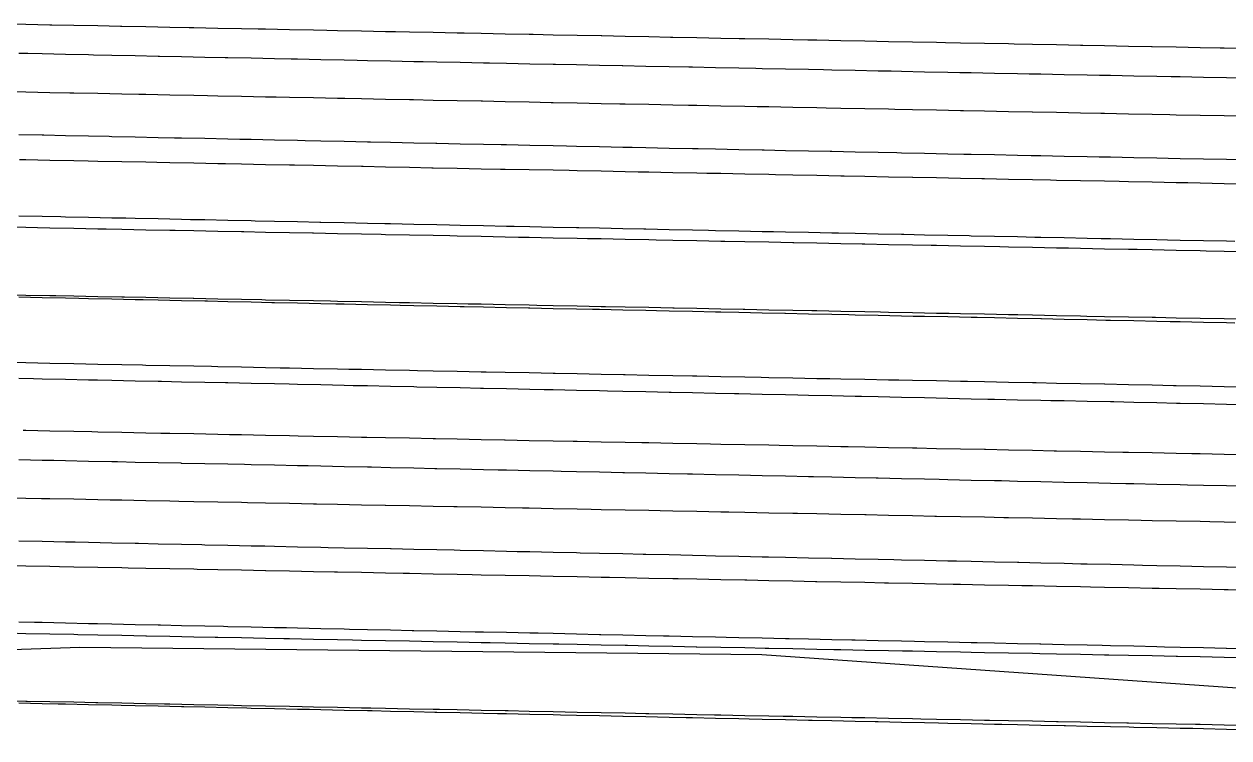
# Model space of a CAD drawing. Header units: metres. Extents: x 0 to 7092, y 40 to 458.
# Drawn here: x 4265.3 to 4374.3, y 97.8 to 162.4 of the extents above; entities that cross this region are included whole.
import ezdxf

# ---------------------------------------------------------------- set-up
doc = ezdxf.new("R2010")
doc.units = ezdxf.units.M

msp = doc.modelspace()

# ---------------------------------------------------------------- linework, layer by layer
at = {"color": 1}
msp.add_lwpolyline([(4209.67, 103.89), (4270.36, 105.98), (4270.36, 105.98), (4270.36, 105.98), (4270.36, 105.98), (4270.36, 105.98), (4270.36, 105.98), (4332.07, 105.31), (4332.07, 105.31), (4332.07, 105.31), (4332.07, 105.31), (4332.07, 105.31), (4332.07, 105.31), (4390.12, 101.23), (4390.12, 101.23), (4390.12, 101.23), (4390.12, 101.23), (4390.12, 101.23), (4390.12, 101.23), (4457.78, 97.77)], dxfattribs=at)
at = {"layer": 'Contour_Level_10'}
for points in [[(4376.11, 120.52), (4374.12, 120.57), (4372.02, 120.61), (4370.58, 120.65), (4369.92, 120.66), (4367.81, 120.71), (4365.71, 120.75), (4365, 120.77), (4363.61, 120.8), (4361.51, 120.85), (4359.41, 120.89), (4359.39, 120.89), (4357.31, 120.94), (4355.21, 120.98), (4353.75, 121.02), (4353.11, 121.03), (4351.01, 121.07), (4348.9, 121.12), (4348.1, 121.14), (4346.8, 121.17), (4344.7, 121.21), (4342.6, 121.26), (4342.42, 121.26), (4340.5, 121.3), (4338.4, 121.35), (4336.74, 121.38), (4336.3, 121.39), (4334.2, 121.44), (4332.1, 121.48), (4331.05, 121.51), (4329.99, 121.53), (4327.89, 121.58), (4325.79, 121.62), (4325.34, 121.63), (4323.69, 121.67), (4321.59, 121.71), (4319.64, 121.75), (4319.49, 121.76), (4317.39, 121.8), (4315.29, 121.85), (4313.92, 121.88), (4313.19, 121.89), (4311.08, 121.94), (4308.98, 121.98), (4308.21, 122), (4306.88, 122.03), (4304.78, 122.07), (4302.68, 122.12), (4302.48, 122.12), (4300.58, 122.16), (4298.48, 122.21), (4296.76, 122.25), (4296.38, 122.25), (4294.28, 122.3), (4292.17, 122.34), (4291.02, 122.37), (4290.07, 122.39), (4287.97, 122.43), (4285.87, 122.48), (4285.28, 122.49), (4283.77, 122.52), (4281.67, 122.57), (4279.57, 122.61), (4279.53, 122.62), (4277.47, 122.66), (4275.37, 122.7), (4273.78, 122.74), (4273.26, 122.75), (4271.16, 122.79), (4269.06, 122.84), (4268.01, 122.86), (4266.96, 122.88), (4264.86, 122.93)], [(4376.07, 111.13), (4374.25, 111.17), (4373.9, 111.17), (4371.73, 111.22), (4369.56, 111.26), (4368.03, 111.29), (4367.39, 111.3), (4365.23, 111.34), (4363.06, 111.39), (4361.81, 111.41), (4360.89, 111.43), (4358.72, 111.47), (4356.55, 111.52), (4355.59, 111.53), (4354.38, 111.56), (4352.22, 111.6), (4350.05, 111.64), (4349.37, 111.66), (4347.88, 111.69), (4345.71, 111.73), (4343.54, 111.77), (4343.16, 111.78), (4341.38, 111.82), (4339.21, 111.86), (4337.04, 111.9), (4336.94, 111.9), (4334.87, 111.94), (4332.7, 111.99), (4330.72, 112.03), (4330.54, 112.03), (4328.37, 112.07), (4326.2, 112.12), (4324.5, 112.15), (4324.03, 112.16), (4321.86, 112.2), (4319.7, 112.25), (4318.28, 112.27), (4317.53, 112.29), (4315.36, 112.33), (4313.19, 112.37), (4312.06, 112.4), (4311.02, 112.42), (4308.86, 112.46), (4306.69, 112.5), (4305.85, 112.52), (4304.52, 112.55), (4302.35, 112.59), (4300.18, 112.63), (4299.63, 112.64), (4298.02, 112.67), (4295.85, 112.72), (4293.68, 112.76), (4293.41, 112.77), (4291.51, 112.8), (4289.34, 112.85), (4287.19, 112.89), (4287.17, 112.89), (4285.01, 112.93), (4282.84, 112.98), (4280.97, 113.01), (4280.67, 113.02), (4278.5, 113.06), (4276.33, 113.1), (4274.75, 113.14), (4274.17, 113.15), (4272, 113.19), (4269.83, 113.23), (4268.54, 113.26), (4267.66, 113.28), (4265.49, 113.32), (4263.33, 113.36)]]:
    msp.add_lwpolyline(points, dxfattribs=at)
at = {"layer": 'Contour_Level_11'}
for points in [[(4376.22, 113.16), (4374.12, 113.21), (4372.04, 113.26), (4372.02, 113.26), (4369.92, 113.31), (4367.81, 113.35), (4366.5, 113.38), (4365.71, 113.4), (4363.61, 113.45), (4361.51, 113.49), (4360.92, 113.5), (4359.41, 113.54), (4357.31, 113.58), (4355.31, 113.63), (4355.21, 113.63), (4353.11, 113.68), (4351.01, 113.72), (4349.67, 113.75), (4348.9, 113.77), (4346.8, 113.81), (4344.7, 113.86), (4344.02, 113.87), (4342.6, 113.9), (4340.5, 113.95), (4338.4, 114), (4338.36, 114), (4336.3, 114.04), (4334.2, 114.09), (4332.68, 114.12), (4332.1, 114.13), (4329.99, 114.18), (4327.89, 114.22), (4327, 114.24), (4325.79, 114.27), (4323.69, 114.32), (4321.59, 114.36), (4321.32, 114.37), (4319.49, 114.41), (4317.39, 114.45), (4315.63, 114.49), (4315.29, 114.5), (4313.19, 114.54), (4311.08, 114.59), (4309.94, 114.61), (4308.98, 114.63), (4306.88, 114.68), (4304.78, 114.72), (4304.24, 114.74), (4302.68, 114.77), (4300.58, 114.81), (4298.54, 114.86), (4298.48, 114.86), (4296.38, 114.91), (4294.28, 114.95), (4292.84, 114.98), (4292.17, 115), (4290.07, 115.04), (4287.97, 115.09), (4287.12, 115.11), (4285.87, 115.13), (4283.77, 115.18), (4281.67, 115.22), (4281.4, 115.23), (4279.57, 115.27), (4277.47, 115.31), (4275.68, 115.35), (4275.37, 115.36), (4273.26, 115.4), (4271.16, 115.45), (4269.94, 115.47), (4269.06, 115.49), (4266.96, 115.54), (4264.86, 115.58)], [(4375.89, 105.01), (4373.9, 105.05), (4371.73, 105.09), (4369.67, 105.13), (4369.56, 105.13), (4367.39, 105.18), (4365.23, 105.22), (4363.45, 105.26), (4363.06, 105.26), (4360.89, 105.31), (4358.72, 105.35), (4357.23, 105.38), (4356.55, 105.39), (4354.38, 105.43), (4352.22, 105.48), (4351.02, 105.5), (4350.05, 105.52), (4347.88, 105.56), (4345.71, 105.61), (4344.8, 105.62), (4343.54, 105.65), (4341.38, 105.69), (4339.21, 105.74), (4338.58, 105.75), (4337.04, 105.78), (4334.87, 105.82), (4332.7, 105.86), (4332.36, 105.87), (4330.54, 105.91), (4328.37, 105.95), (4326.2, 105.99), (4326.14, 105.99), (4324.03, 106.04), (4321.86, 106.08), (4319.92, 106.12), (4319.7, 106.12), (4317.53, 106.16), (4315.36, 106.21), (4313.71, 106.24), (4313.19, 106.25), (4311.02, 106.29), (4308.86, 106.34), (4307.49, 106.36), (4306.69, 106.38), (4304.52, 106.42), (4302.35, 106.47), (4301.27, 106.49), (4300.18, 106.51), (4298.02, 106.55), (4295.85, 106.59), (4295.05, 106.61), (4293.68, 106.64), (4291.51, 106.68), (4289.34, 106.72), (4288.83, 106.73), (4287.17, 106.77), (4285.01, 106.81), (4282.84, 106.85), (4282.61, 106.86), (4280.67, 106.89), (4278.5, 106.94), (4276.4, 106.98), (4276.33, 106.98), (4274.17, 107.02), (4272, 107.07), (4270.18, 107.1), (4269.83, 107.11), (4267.66, 107.15), (4265.49, 107.19), (4263.96, 107.23)]]:
    msp.add_lwpolyline(points, dxfattribs=at)
at = {"layer": 'Contour_Level_12'}
for points in [[(4376.22, 105.82), (4374.12, 105.87), (4374.08, 105.87), (4372.02, 105.92), (4369.92, 105.96), (4368.5, 105.99), (4367.81, 106.01), (4365.71, 106.06), (4363.61, 106.1), (4362.87, 106.12), (4361.51, 106.15), (4359.41, 106.19), (4357.31, 106.24), (4357.23, 106.24), (4355.21, 106.28), (4353.11, 106.33), (4351.56, 106.36), (4351.01, 106.38), (4348.9, 106.42), (4346.8, 106.47), (4345.89, 106.49), (4344.7, 106.51), (4342.6, 106.56), (4340.5, 106.6), (4340.21, 106.61), (4338.4, 106.65), (4336.3, 106.69), (4334.53, 106.73), (4334.2, 106.74), (4332.1, 106.79), (4329.99, 106.83), (4328.85, 106.86), (4327.89, 106.88), (4325.79, 106.92), (4323.69, 106.97), (4323.18, 106.98), (4321.59, 107.01), (4319.49, 107.06), (4317.5, 107.1), (4317.39, 107.1), (4315.29, 107.15), (4313.19, 107.2), (4311.82, 107.23), (4311.08, 107.24), (4308.98, 107.29), (4306.88, 107.33), (4306.14, 107.35), (4304.78, 107.38), (4302.68, 107.42), (4300.58, 107.47), (4300.45, 107.47), (4298.48, 107.51), (4296.38, 107.56), (4294.77, 107.59), (4294.28, 107.61), (4292.17, 107.65), (4290.07, 107.7), (4289.08, 107.72), (4287.97, 107.74), (4285.87, 107.79), (4283.77, 107.83), (4283.38, 107.84), (4281.67, 107.88), (4279.57, 107.92), (4277.68, 107.96), (4277.47, 107.97), (4275.37, 108.01), (4273.26, 108.06), (4271.98, 108.09), (4271.16, 108.1), (4269.06, 108.15), (4266.96, 108.2), (4266.26, 108.21), (4264.86, 108.24)], [(4376.07, 98.88), (4373.9, 98.92), (4371.73, 98.97), (4371.31, 98.98), (4369.56, 99.01), (4367.39, 99.05), (4365.23, 99.1), (4365.09, 99.1), (4363.06, 99.14), (4360.89, 99.18), (4358.88, 99.22), (4358.72, 99.23), (4356.55, 99.27), (4354.38, 99.31), (4352.66, 99.35), (4352.22, 99.35), (4350.05, 99.4), (4347.88, 99.44), (4346.44, 99.47), (4345.71, 99.48), (4343.54, 99.53), (4341.38, 99.57), (4340.22, 99.59), (4339.21, 99.61), (4337.04, 99.65), (4334.87, 99.7), (4334, 99.71), (4332.7, 99.74), (4330.54, 99.78), (4328.37, 99.83), (4327.78, 99.84), (4326.2, 99.87), (4324.03, 99.91), (4321.86, 99.96), (4321.57, 99.96), (4319.7, 100), (4317.53, 100.04), (4315.36, 100.08), (4315.35, 100.08), (4313.19, 100.13), (4311.02, 100.17), (4309.13, 100.21), (4308.86, 100.21), (4306.69, 100.26), (4304.52, 100.3), (4302.91, 100.33), (4302.35, 100.34), (4300.18, 100.38), (4298.02, 100.43), (4296.69, 100.45), (4295.85, 100.47), (4293.68, 100.51), (4291.51, 100.56), (4290.47, 100.58), (4289.34, 100.6), (4287.17, 100.64), (4285.01, 100.68), (4284.26, 100.7), (4282.84, 100.73), (4280.67, 100.77), (4278.5, 100.81), (4278.04, 100.82), (4276.33, 100.86), (4274.17, 100.9), (4272, 100.94), (4271.82, 100.95), (4269.83, 100.99), (4267.66, 101.03), (4265.6, 101.07), (4265.49, 101.07), (4263.33, 101.11)]]:
    msp.add_lwpolyline(points, dxfattribs=at)
at = {"layer": 'Contour_Level_13'}
msp.add_lwpolyline([(4376.22, 98.5), (4374.12, 98.54), (4372.02, 98.59), (4371.06, 98.61), (4369.92, 98.63), (4367.81, 98.68), (4365.71, 98.72), (4365.3, 98.73), (4363.61, 98.77), (4361.51, 98.81), (4359.54, 98.85), (4359.41, 98.86), (4357.31, 98.9), (4355.21, 98.95), (4353.79, 98.98), (4353.11, 98.99), (4351.01, 99.04), (4348.9, 99.08), (4348.05, 99.1), (4346.8, 99.13), (4344.7, 99.17), (4342.6, 99.22), (4342.32, 99.22), (4340.5, 99.26), (4338.4, 99.31), (4336.61, 99.35), (4336.3, 99.35), (4334.2, 99.4), (4332.1, 99.44), (4330.91, 99.47), (4329.99, 99.49), (4327.89, 99.53), (4325.79, 99.58), (4325.21, 99.59), (4323.69, 99.62), (4321.59, 99.67), (4319.53, 99.71), (4319.49, 99.72), (4317.39, 99.76), (4315.29, 99.81), (4313.85, 99.84), (4313.19, 99.85), (4311.08, 99.9), (4308.98, 99.94), (4308.17, 99.96), (4306.88, 99.99), (4304.78, 100.03), (4302.68, 100.08), (4302.5, 100.08), (4300.58, 100.13), (4298.48, 100.17), (4296.82, 100.21), (4296.38, 100.22), (4294.28, 100.26), (4292.17, 100.31), (4291.15, 100.33), (4290.07, 100.35), (4287.97, 100.4), (4285.87, 100.44), (4285.47, 100.45), (4283.77, 100.49), (4281.67, 100.54), (4279.79, 100.58), (4279.57, 100.58), (4277.47, 100.63), (4275.37, 100.67), (4274.11, 100.7), (4273.26, 100.72), (4271.16, 100.76), (4269.06, 100.81), (4268.41, 100.82), (4266.96, 100.85), (4264.86, 100.9)], dxfattribs=at)
at = {"layer": 'Contour_Level_2'}
msp.add_lwpolyline([(4376.07, 160.12), (4373.9, 160.16), (4373.55, 160.17), (4371.73, 160.2), (4369.56, 160.25), (4367.39, 160.29), (4367.33, 160.29), (4365.23, 160.33), (4363.06, 160.38), (4361.11, 160.41), (4360.89, 160.42), (4358.72, 160.46), (4356.55, 160.5), (4354.89, 160.54), (4354.38, 160.55), (4352.22, 160.59), (4350.05, 160.63), (4348.68, 160.66), (4347.88, 160.68), (4345.71, 160.72), (4343.54, 160.76), (4342.46, 160.78), (4341.38, 160.81), (4339.21, 160.85), (4337.04, 160.89), (4336.24, 160.91), (4334.87, 160.93), (4332.7, 160.98), (4330.54, 161.02), (4330.02, 161.03), (4328.37, 161.06), (4326.2, 161.11), (4324.03, 161.15), (4323.8, 161.15), (4321.86, 161.19), (4319.7, 161.23), (4317.58, 161.28), (4317.53, 161.28), (4315.36, 161.32), (4313.19, 161.36), (4311.37, 161.4), (4311.02, 161.41), (4308.86, 161.45), (4306.69, 161.49), (4305.15, 161.52), (4304.52, 161.53), (4302.35, 161.58), (4300.18, 161.62), (4298.93, 161.65), (4298.02, 161.66), (4295.85, 161.71), (4293.68, 161.75), (4292.71, 161.77), (4291.51, 161.79), (4289.34, 161.84), (4287.17, 161.88), (4286.49, 161.89), (4285.01, 161.92), (4282.84, 161.96), (4280.67, 162.01), (4280.27, 162.02), (4278.5, 162.05), (4276.33, 162.09), (4274.17, 162.14), (4274.06, 162.14), (4272, 162.18), (4269.83, 162.22), (4267.84, 162.26), (4267.66, 162.26), (4265.49, 162.31), (4263.33, 162.35)], dxfattribs=at)
at = {"layer": 'Contour_Level_3'}
msp.add_lwpolyline([(4375.19, 154.01), (4373.9, 154.04), (4371.73, 154.08), (4369.56, 154.12), (4368.97, 154.14), (4367.39, 154.17), (4365.23, 154.21), (4363.06, 154.25), (4362.75, 154.26), (4360.89, 154.3), (4358.72, 154.34), (4356.55, 154.38), (4356.54, 154.38), (4354.38, 154.42), (4352.22, 154.47), (4350.32, 154.5), (4350.05, 154.51), (4347.88, 154.55), (4345.71, 154.6), (4344.1, 154.63), (4343.54, 154.64), (4341.38, 154.68), (4339.21, 154.72), (4337.88, 154.75), (4337.04, 154.77), (4334.87, 154.81), (4332.7, 154.85), (4331.66, 154.87), (4330.54, 154.9), (4328.37, 154.94), (4326.2, 154.98), (4325.44, 155), (4324.03, 155.02), (4321.86, 155.07), (4319.7, 155.11), (4319.23, 155.12), (4317.53, 155.15), (4315.36, 155.2), (4313.19, 155.24), (4313.01, 155.24), (4311.02, 155.28), (4308.86, 155.33), (4306.79, 155.37), (4306.69, 155.37), (4304.52, 155.41), (4302.35, 155.45), (4300.57, 155.49), (4300.18, 155.5), (4298.02, 155.54), (4295.85, 155.58), (4294.35, 155.61), (4293.68, 155.63), (4291.51, 155.67), (4289.34, 155.71), (4288.13, 155.74), (4287.17, 155.75), (4285.01, 155.8), (4282.84, 155.84), (4281.92, 155.86), (4280.67, 155.88), (4278.5, 155.93), (4276.33, 155.97), (4275.7, 155.98), (4274.17, 156.01), (4272, 156.06), (4269.83, 156.1), (4269.48, 156.11), (4267.66, 156.14), (4265.49, 156.18), (4263.33, 156.23)], dxfattribs=at)
at = {"layer": 'Contour_Level_4'}
msp.add_lwpolyline([(4376.07, 147.87), (4373.9, 147.91), (4371.73, 147.96), (4370.61, 147.98), (4369.56, 148), (4367.39, 148.04), (4365.23, 148.09), (4364.4, 148.1), (4363.06, 148.13), (4360.89, 148.17), (4358.72, 148.21), (4358.18, 148.23), (4356.55, 148.26), (4354.38, 148.3), (4352.22, 148.34), (4351.96, 148.35), (4350.05, 148.39), (4347.88, 148.43), (4345.74, 148.47), (4345.71, 148.47), (4343.54, 148.51), (4341.38, 148.56), (4339.52, 148.59), (4339.21, 148.6), (4337.04, 148.64), (4334.87, 148.69), (4333.3, 148.72), (4332.7, 148.73), (4330.54, 148.77), (4328.37, 148.82), (4327.09, 148.84), (4326.2, 148.86), (4324.03, 148.9), (4321.86, 148.94), (4320.87, 148.96), (4319.7, 148.99), (4317.53, 149.03), (4315.36, 149.07), (4314.65, 149.09), (4313.19, 149.12), (4311.02, 149.16), (4308.86, 149.2), (4308.43, 149.21), (4306.69, 149.24), (4304.52, 149.29), (4302.35, 149.33), (4302.21, 149.33), (4300.18, 149.37), (4298.02, 149.42), (4295.99, 149.46), (4295.85, 149.46), (4293.68, 149.5), (4291.51, 149.55), (4289.78, 149.58), (4289.34, 149.59), (4287.17, 149.63), (4285.01, 149.67), (4283.56, 149.7), (4282.84, 149.72), (4280.67, 149.76), (4278.5, 149.8), (4277.34, 149.83), (4276.33, 149.85), (4274.17, 149.89), (4272, 149.93), (4271.12, 149.95), (4269.83, 149.97), (4267.66, 150.02), (4265.49, 150.06), (4264.9, 150.07)], dxfattribs=at)
at = {"layer": 'Contour_Level_5'}
for points in [[(4375.75, 157.46), (4374.12, 157.49), (4372.02, 157.53), (4369.92, 157.57), (4369.09, 157.58), (4367.81, 157.61), (4365.71, 157.65), (4363.61, 157.69), (4362.61, 157.71), (4361.51, 157.73), (4359.41, 157.77), (4357.31, 157.81), (4356.25, 157.83), (4355.21, 157.85), (4353.11, 157.89), (4351.01, 157.93), (4349.98, 157.95), (4348.9, 157.97), (4346.8, 158.01), (4344.7, 158.06), (4343.78, 158.08), (4342.6, 158.1), (4340.5, 158.14), (4338.4, 158.18), (4337.64, 158.2), (4336.3, 158.23), (4334.2, 158.27), (4332.1, 158.31), (4331.54, 158.32), (4329.99, 158.35), (4327.89, 158.4), (4325.79, 158.44), (4325.47, 158.44), (4323.69, 158.48), (4321.59, 158.52), (4319.49, 158.57), (4319.43, 158.57), (4317.39, 158.61), (4315.29, 158.65), (4313.41, 158.69), (4313.19, 158.7), (4311.08, 158.74), (4308.98, 158.78), (4307.42, 158.81), (4306.88, 158.82), (4304.78, 158.87), (4302.68, 158.91), (4301.43, 158.94), (4300.58, 158.95), (4298.48, 159), (4296.38, 159.04), (4295.46, 159.06), (4294.28, 159.08), (4292.17, 159.13), (4290.07, 159.17), (4289.49, 159.18), (4287.97, 159.21), (4285.87, 159.26), (4283.77, 159.3), (4283.53, 159.31), (4281.67, 159.34), (4279.57, 159.39), (4277.57, 159.43), (4277.47, 159.43), (4275.37, 159.48), (4273.26, 159.52), (4271.62, 159.55), (4271.16, 159.56), (4269.06, 159.61), (4266.96, 159.65), (4265.67, 159.68), (4264.86, 159.69)], [(4376.07, 141.75), (4373.9, 141.79), (4372.26, 141.82), (4371.73, 141.83), (4369.56, 141.88), (4367.39, 141.92), (4366.04, 141.95), (4365.23, 141.96), (4363.06, 142), (4360.89, 142.05), (4359.82, 142.07), (4358.72, 142.09), (4356.55, 142.13), (4354.38, 142.18), (4353.6, 142.19), (4352.22, 142.22), (4350.05, 142.26), (4347.88, 142.31), (4347.38, 142.32), (4345.71, 142.35), (4343.54, 142.39), (4341.38, 142.43), (4341.16, 142.44), (4339.21, 142.48), (4337.04, 142.52), (4334.95, 142.56), (4334.87, 142.56), (4332.7, 142.61), (4330.54, 142.65), (4328.73, 142.68), (4328.37, 142.69), (4326.2, 142.73), (4324.03, 142.78), (4322.51, 142.81), (4321.86, 142.82), (4319.7, 142.86), (4317.53, 142.91), (4316.29, 142.93), (4315.36, 142.95), (4313.19, 142.99), (4311.02, 143.04), (4310.07, 143.05), (4308.86, 143.08), (4306.69, 143.12), (4304.52, 143.16), (4303.85, 143.18), (4302.35, 143.21), (4300.18, 143.25), (4298.02, 143.29), (4297.64, 143.3), (4295.85, 143.34), (4293.68, 143.38), (4291.51, 143.42), (4291.42, 143.42), (4289.34, 143.46), (4287.17, 143.51), (4285.2, 143.55), (4285.01, 143.55), (4282.84, 143.59), (4280.67, 143.64), (4278.98, 143.67), (4278.5, 143.68), (4276.33, 143.72), (4274.17, 143.77), (4272.76, 143.79), (4272, 143.81), (4269.83, 143.85), (4267.66, 143.89), (4266.55, 143.92), (4265.49, 143.94), (4263.33, 143.98)]]:
    msp.add_lwpolyline(points, dxfattribs=at)
at = {"layer": 'Contour_Level_6'}
for points in [[(4375.19, 150.07), (4374.12, 150.09), (4372.02, 150.13), (4369.92, 150.17), (4368.83, 150.2), (4367.81, 150.22), (4365.71, 150.26), (4363.61, 150.3), (4362.58, 150.32), (4361.51, 150.34), (4359.41, 150.38), (4357.31, 150.42), (4356.43, 150.44), (4355.21, 150.47), (4353.11, 150.51), (4351.01, 150.55), (4350.33, 150.56), (4348.9, 150.59), (4346.8, 150.64), (4344.7, 150.68), (4344.27, 150.69), (4342.6, 150.72), (4340.5, 150.76), (4338.4, 150.81), (4338.26, 150.81), (4336.3, 150.85), (4334.2, 150.89), (4332.27, 150.93), (4332.1, 150.94), (4329.99, 150.98), (4327.89, 151.02), (4326.3, 151.06), (4325.79, 151.07), (4323.69, 151.11), (4321.59, 151.15), (4320.35, 151.18), (4319.49, 151.2), (4317.39, 151.24), (4315.29, 151.29), (4314.41, 151.3), (4313.19, 151.33), (4311.08, 151.37), (4308.98, 151.42), (4308.49, 151.43), (4306.88, 151.46), (4304.78, 151.5), (4302.68, 151.55), (4302.57, 151.55), (4300.58, 151.59), (4298.48, 151.63), (4296.66, 151.67), (4296.38, 151.68), (4294.28, 151.72), (4292.17, 151.77), (4290.75, 151.8), (4290.07, 151.81), (4287.97, 151.85), (4285.87, 151.9), (4284.84, 151.92), (4283.77, 151.94), (4281.67, 151.99), (4279.57, 152.03), (4278.93, 152.04), (4277.47, 152.07), (4275.37, 152.12), (4273.26, 152.16), (4273.03, 152.17), (4271.16, 152.2), (4269.06, 152.25), (4267.12, 152.29), (4266.96, 152.29), (4264.86, 152.34)], [(4376.07, 135.62), (4373.9, 135.67), (4373.9, 135.67), (4371.73, 135.71), (4369.56, 135.75), (4367.68, 135.79), (4367.39, 135.8), (4365.23, 135.84), (4363.06, 135.88), (4361.46, 135.91), (4360.89, 135.92), (4358.72, 135.97), (4356.55, 136.01), (4355.24, 136.04), (4354.38, 136.05), (4352.22, 136.1), (4350.05, 136.14), (4349.02, 136.16), (4347.88, 136.18), (4345.71, 136.22), (4343.54, 136.27), (4342.81, 136.28), (4341.38, 136.31), (4339.21, 136.35), (4337.04, 136.4), (4336.59, 136.41), (4334.87, 136.44), (4332.7, 136.48), (4330.54, 136.53), (4330.37, 136.53), (4328.37, 136.57), (4326.2, 136.61), (4324.15, 136.65), (4324.03, 136.65), (4321.86, 136.7), (4319.7, 136.74), (4317.93, 136.77), (4317.53, 136.78), (4315.36, 136.83), (4313.19, 136.87), (4311.71, 136.9), (4311.02, 136.91), (4308.86, 136.95), (4306.69, 137), (4305.5, 137.02), (4304.52, 137.04), (4302.35, 137.08), (4300.18, 137.13), (4299.28, 137.14), (4298.02, 137.17), (4295.85, 137.21), (4293.68, 137.26), (4293.06, 137.27), (4291.51, 137.3), (4289.34, 137.34), (4287.17, 137.38), (4286.84, 137.39), (4285.01, 137.43), (4282.84, 137.47), (4280.67, 137.51), (4280.62, 137.51), (4278.5, 137.56), (4276.33, 137.6), (4274.41, 137.64), (4274.17, 137.64), (4272, 137.68), (4269.83, 137.73), (4268.19, 137.76), (4267.66, 137.77), (4265.49, 137.81), (4263.33, 137.86)]]:
    msp.add_lwpolyline(points, dxfattribs=at)
at = {"layer": 'Contour_Level_7'}
for points in [[(4374.87, 142.68), (4374.12, 142.7), (4372.02, 142.74), (4369.92, 142.78), (4368.78, 142.81), (4367.81, 142.83), (4365.71, 142.87), (4363.61, 142.91), (4362.76, 142.93), (4361.51, 142.96), (4359.41, 143), (4357.31, 143.04), (4356.78, 143.05), (4355.21, 143.09), (4353.11, 143.13), (4351.01, 143.17), (4350.84, 143.18), (4348.9, 143.22), (4346.8, 143.26), (4344.92, 143.3), (4344.7, 143.3), (4342.6, 143.35), (4340.5, 143.39), (4339.02, 143.42), (4338.4, 143.44), (4336.3, 143.48), (4334.2, 143.52), (4333.13, 143.55), (4332.1, 143.57), (4329.99, 143.61), (4327.89, 143.66), (4327.25, 143.67), (4325.79, 143.7), (4323.69, 143.74), (4321.59, 143.79), (4321.39, 143.79), (4319.49, 143.83), (4317.39, 143.88), (4315.52, 143.92), (4315.29, 143.92), (4313.19, 143.96), (4311.08, 144.01), (4309.66, 144.04), (4308.98, 144.05), (4306.88, 144.1), (4304.78, 144.14), (4303.81, 144.16), (4302.68, 144.19), (4300.58, 144.23), (4298.48, 144.27), (4297.95, 144.29), (4296.38, 144.32), (4294.28, 144.36), (4292.17, 144.41), (4292.09, 144.41), (4290.07, 144.45), (4287.97, 144.5), (4286.24, 144.53), (4285.87, 144.54), (4283.77, 144.58), (4281.67, 144.63), (4280.38, 144.65), (4279.57, 144.67), (4277.47, 144.72), (4275.37, 144.76), (4274.52, 144.78), (4273.26, 144.8), (4271.16, 144.85), (4269.06, 144.89), (4268.65, 144.9), (4266.96, 144.94), (4264.86, 144.98)], [(4375.54, 129.51), (4373.9, 129.54), (4371.73, 129.59), (4369.56, 129.63), (4369.32, 129.63), (4367.39, 129.67), (4365.23, 129.71), (4363.1, 129.76), (4363.06, 129.76), (4360.89, 129.8), (4358.72, 129.84), (4356.88, 129.88), (4356.55, 129.89), (4354.38, 129.93), (4352.22, 129.97), (4350.67, 130), (4350.05, 130.02), (4347.88, 130.06), (4345.71, 130.1), (4344.45, 130.13), (4343.54, 130.14), (4341.38, 130.19), (4339.21, 130.23), (4338.23, 130.25), (4337.04, 130.27), (4334.87, 130.32), (4332.7, 130.36), (4332.01, 130.37), (4330.54, 130.4), (4328.37, 130.44), (4326.2, 130.49), (4325.79, 130.5), (4324.03, 130.53), (4321.86, 130.57), (4319.7, 130.62), (4319.57, 130.62), (4317.53, 130.66), (4315.36, 130.7), (4313.36, 130.74), (4313.19, 130.75), (4311.02, 130.79), (4308.86, 130.83), (4307.14, 130.86), (4306.69, 130.87), (4304.52, 130.92), (4302.35, 130.96), (4300.92, 130.99), (4300.18, 131), (4298.02, 131.05), (4295.85, 131.09), (4294.7, 131.11), (4293.68, 131.13), (4291.51, 131.17), (4289.34, 131.22), (4288.48, 131.23), (4287.17, 131.26), (4285.01, 131.3), (4282.84, 131.35), (4282.27, 131.36), (4280.67, 131.39), (4278.5, 131.43), (4276.33, 131.47), (4276.05, 131.48), (4274.17, 131.52), (4272, 131.56), (4269.83, 131.6), (4269.83, 131.6), (4267.66, 131.65), (4265.49, 131.69), (4263.61, 131.73)]]:
    msp.add_lwpolyline(points, dxfattribs=at)
at = {"layer": 'Contour_Level_8'}
for points in [[(4374.87, 135.3), (4374.12, 135.31), (4372.02, 135.36), (4369.92, 135.4), (4369.02, 135.42), (4367.81, 135.45), (4365.71, 135.49), (4363.61, 135.53), (4363.18, 135.54), (4361.51, 135.58), (4359.41, 135.62), (4357.37, 135.67), (4357.31, 135.67), (4355.21, 135.71), (4353.11, 135.76), (4351.56, 135.79), (4351.01, 135.8), (4348.9, 135.85), (4346.8, 135.89), (4345.75, 135.91), (4344.7, 135.94), (4342.6, 135.98), (4340.5, 136.02), (4339.95, 136.04), (4338.4, 136.07), (4336.3, 136.11), (4334.2, 136.16), (4334.15, 136.16), (4332.1, 136.2), (4329.99, 136.25), (4328.35, 136.28), (4327.89, 136.29), (4325.79, 136.34), (4323.69, 136.38), (4322.55, 136.41), (4321.59, 136.43), (4319.49, 136.47), (4317.39, 136.52), (4316.75, 136.53), (4315.29, 136.56), (4313.19, 136.6), (4311.08, 136.65), (4310.95, 136.65), (4308.98, 136.69), (4306.88, 136.74), (4305.15, 136.77), (4304.78, 136.78), (4302.68, 136.83), (4300.58, 136.87), (4299.35, 136.9), (4298.48, 136.92), (4296.38, 136.96), (4294.28, 137.01), (4293.54, 137.02), (4292.17, 137.05), (4290.07, 137.09), (4287.97, 137.14), (4287.73, 137.14), (4285.87, 137.18), (4283.77, 137.23), (4281.91, 137.27), (4281.67, 137.27), (4279.57, 137.32), (4277.47, 137.36), (4276.09, 137.39), (4275.37, 137.41), (4273.26, 137.45), (4271.16, 137.49), (4270.27, 137.51), (4269.06, 137.54), (4266.96, 137.58), (4264.86, 137.63)], [(4376.07, 123.38), (4373.9, 123.42), (4371.73, 123.46), (4370.96, 123.48), (4369.56, 123.51), (4367.39, 123.55), (4365.23, 123.59), (4364.74, 123.6), (4363.06, 123.63), (4360.89, 123.68), (4358.72, 123.72), (4358.53, 123.72), (4356.55, 123.76), (4354.38, 123.81), (4352.31, 123.85), (4352.22, 123.85), (4350.05, 123.89), (4347.88, 123.93), (4346.09, 123.97), (4345.71, 123.98), (4343.54, 124.02), (4341.38, 124.06), (4339.87, 124.09), (4339.21, 124.11), (4337.04, 124.15), (4334.87, 124.19), (4333.65, 124.22), (4332.7, 124.24), (4330.54, 124.28), (4328.37, 124.32), (4327.44, 124.34), (4326.2, 124.36), (4324.03, 124.41), (4321.86, 124.45), (4321.22, 124.46), (4319.7, 124.49), (4317.53, 124.54), (4315.36, 124.58), (4315, 124.59), (4313.19, 124.62), (4311.02, 124.66), (4308.86, 124.71), (4308.78, 124.71), (4306.69, 124.75), (4304.52, 124.79), (4302.56, 124.83), (4302.35, 124.84), (4300.18, 124.88), (4298.02, 124.92), (4296.34, 124.95), (4295.85, 124.96), (4293.68, 125.01), (4291.51, 125.05), (4290.13, 125.08), (4289.34, 125.09), (4287.17, 125.14), (4285.01, 125.18), (4283.91, 125.2), (4282.84, 125.22), (4280.67, 125.27), (4278.5, 125.31), (4277.69, 125.32), (4276.33, 125.35), (4274.17, 125.39), (4272, 125.44), (4271.47, 125.45), (4269.83, 125.48), (4267.66, 125.52), (4265.49, 125.57), (4265.25, 125.57)]]:
    msp.add_lwpolyline(points, dxfattribs=at)
at = {"layer": 'Contour_Level_9'}
for points in [[(4375.26, 127.91), (4374.12, 127.93), (4372.02, 127.98), (4369.92, 128.03), (4369.59, 128.03), (4367.81, 128.07), (4365.71, 128.12), (4363.91, 128.16), (4363.61, 128.16), (4361.51, 128.21), (4359.41, 128.25), (4358.22, 128.28), (4357.31, 128.3), (4355.21, 128.34), (4353.11, 128.39), (4352.52, 128.4), (4351.01, 128.43), (4348.9, 128.48), (4346.8, 128.53), (4346.8, 128.53), (4344.7, 128.57), (4342.6, 128.62), (4341.08, 128.65), (4340.5, 128.66), (4338.4, 128.71), (4336.3, 128.75), (4335.34, 128.77), (4334.2, 128.8), (4332.1, 128.84), (4329.99, 128.89), (4329.61, 128.89), (4327.89, 128.93), (4325.79, 128.98), (4323.86, 129.02), (4323.69, 129.02), (4321.59, 129.07), (4319.49, 129.11), (4318.12, 129.14), (4317.39, 129.16), (4315.29, 129.2), (4313.19, 129.25), (4312.37, 129.26), (4311.08, 129.29), (4308.98, 129.34), (4306.88, 129.38), (4306.61, 129.39), (4304.78, 129.43), (4302.68, 129.47), (4300.85, 129.51), (4300.58, 129.52), (4298.48, 129.56), (4296.38, 129.61), (4295.09, 129.63), (4294.28, 129.65), (4292.17, 129.7), (4290.07, 129.74), (4289.32, 129.76), (4287.97, 129.79), (4285.87, 129.83), (4283.77, 129.88), (4283.54, 129.88), (4281.67, 129.92), (4279.57, 129.96), (4277.76, 130), (4277.47, 130.01), (4275.37, 130.05), (4273.26, 130.1), (4271.97, 130.13), (4271.16, 130.14), (4269.06, 130.19), (4266.96, 130.23), (4266.18, 130.25), (4264.86, 130.28)], [(4376.07, 117.25), (4373.9, 117.3), (4372.6, 117.32), (4371.73, 117.34), (4369.56, 117.38), (4367.39, 117.42), (4366.39, 117.44), (4365.23, 117.47), (4363.06, 117.51), (4360.89, 117.55), (4360.17, 117.57), (4358.72, 117.6), (4356.55, 117.64), (4354.38, 117.68), (4353.95, 117.69), (4352.22, 117.73), (4350.05, 117.77), (4347.88, 117.81), (4347.73, 117.81), (4345.71, 117.85), (4343.54, 117.9), (4341.51, 117.94), (4341.38, 117.94), (4339.21, 117.98), (4337.04, 118.03), (4335.3, 118.06), (4334.87, 118.07), (4332.7, 118.11), (4330.54, 118.15), (4329.08, 118.18), (4328.37, 118.2), (4326.2, 118.24), (4324.03, 118.28), (4322.86, 118.31), (4321.86, 118.33), (4319.7, 118.37), (4317.53, 118.41), (4316.64, 118.43), (4315.36, 118.45), (4313.19, 118.5), (4311.02, 118.54), (4310.42, 118.55), (4308.86, 118.58), (4306.69, 118.63), (4304.52, 118.67), (4304.2, 118.68), (4302.35, 118.71), (4300.18, 118.76), (4298.02, 118.8), (4297.99, 118.8), (4295.85, 118.84), (4293.68, 118.88), (4291.77, 118.92), (4291.51, 118.93), (4289.34, 118.97), (4287.17, 119.01), (4285.55, 119.05), (4285.01, 119.06), (4282.84, 119.1), (4280.67, 119.14), (4279.33, 119.17), (4278.5, 119.18), (4276.33, 119.23), (4274.17, 119.27), (4273.11, 119.29), (4272, 119.31), (4269.83, 119.36), (4267.66, 119.4), (4266.89, 119.41), (4265.49, 119.44), (4263.33, 119.49)]]:
    msp.add_lwpolyline(points, dxfattribs=at)

doc.saveas('drawing.dxf')
